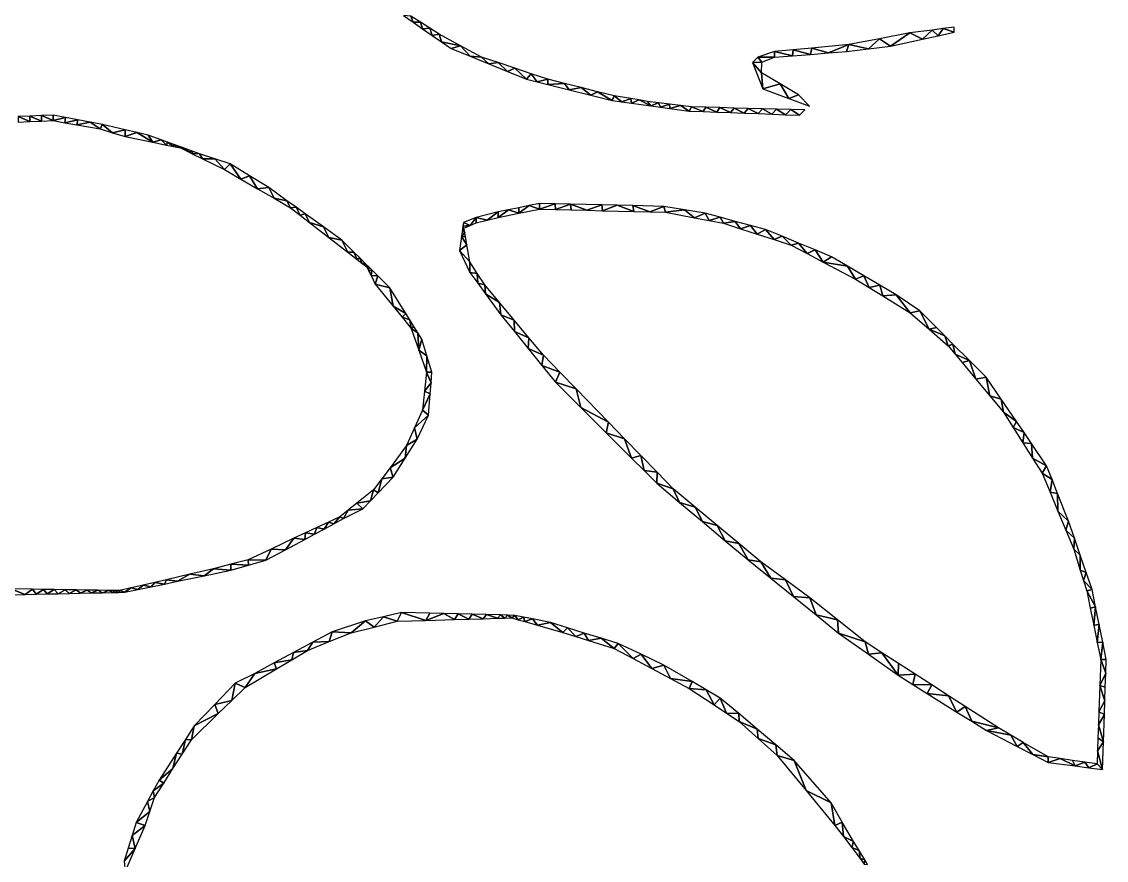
# Model space of a CAD drawing. Extents: x 241 to 751, y 106 to 782.
# Drawn here: x 499.8 to 696, y 464.2 to 615.9 of the extents above; entities that cross this region are included whole.
import ezdxf

# ---------------------------------------------------------------- set-up
doc = ezdxf.new("R2010")
doc.units = 0

msp = doc.modelspace()

# ---------------------------------------------------------------- linework, layer by layer
at = {"color": 255}
for points in [[(568.88, 617.02), (570.61, 615.83), (570.21, 616.91)], [(570.61, 615.83), (571.93, 615.82), (570.21, 616.91)], [(571.93, 615.82), (570.61, 615.83), (572.33, 614.64)], [(572.33, 614.64), (573.64, 614.73), (571.93, 615.82)], [(574.06, 613.44), (573.64, 614.73), (572.33, 614.64)], [(573.64, 614.73), (574.06, 613.44), (575.35, 613.65)], [(664.51, 614.4), (660.51, 613.89), (662.75, 612.75)], [(665.63, 613.38), (664.51, 614.4), (662.75, 612.75)], [(664.51, 614.4), (665.63, 613.38), (666.52, 614.67)], [(666.52, 614.67), (665.63, 613.38), (668.5, 614)], [(668.5, 614), (668.51, 614.92), (666.52, 614.67)], [(575.35, 613.65), (574.06, 613.44), (575.78, 612.25)], [(579.18, 611.57), (575.35, 613.65), (575.78, 612.25)], [(579.18, 611.57), (575.78, 612.25), (577.5, 611.06)], [(653, 611), (654.98, 612.84), (649.45, 611.79)], [(657, 611.5), (654.98, 612.84), (653, 611)], [(660.51, 613.89), (654.98, 612.84), (657, 611.5)], [(660.51, 613.89), (657, 611.5), (662.75, 612.75)], [(579.18, 611.57), (577.5, 611.06), (580.91, 609.68)], [(580.91, 609.68), (583, 609.5), (579.18, 611.57)], [(636, 609.5), (636, 610.5), (633, 609.5)], [(636, 610.5), (639.25, 609.75), (639.36, 610.82)], [(639.25, 609.75), (636, 610.5), (636, 609.5)], [(642.5, 610), (639.36, 610.82), (639.25, 609.75)], [(642.5, 610), (642.73, 611.15), (639.36, 610.82)], [(642.73, 611.15), (642.5, 610), (645.75, 610.25)], [(649.45, 611.79), (642.73, 611.15), (645.75, 610.25)], [(645.75, 610.25), (649, 610.5), (649.45, 611.79)], [(649.45, 611.79), (649, 610.5), (653, 611)], [(583, 609.5), (580.91, 609.68), (584.31, 608.29)], [(584.31, 608.29), (586, 608.5), (583, 609.5)], [(587.72, 606.9), (586, 608.5), (584.31, 608.29)], [(586, 608.5), (587.72, 606.9), (589, 607.5)], [(633, 609.5), (632, 608.5), (633.72, 608.58)], [(633.72, 608.58), (632, 608.5), (633.65, 606.65)], [(633.65, 606.65), (632, 608.5), (633.88, 603.79)], [(636, 609.5), (633, 609.5), (633.72, 608.58)], [(591.12, 605.51), (589, 607.5), (587.72, 606.9)], [(591.12, 605.51), (592, 606.5), (589, 607.5)], [(593.06, 605.03), (592, 606.5), (591.12, 605.51)], [(592, 606.5), (593.06, 605.03), (595, 605.5)], [(633.88, 603.79), (637, 604.65), (633.65, 606.65)], [(595, 605.5), (593.06, 605.03), (595, 604.55)], [(595, 604.55), (598, 604.75), (595, 605.5)], [(595, 604.55), (598.88, 603.58), (598, 604.75)], [(598.88, 603.58), (601, 604), (598, 604.75)], [(633.88, 603.79), (638.6, 602.04), (637, 604.65)], [(638.6, 602.04), (640.35, 602.65), (637, 604.65)], [(601, 604), (598.88, 603.58), (602.77, 602.61)], [(602.77, 602.61), (604, 603.25), (601, 604)], [(606.65, 601.65), (604, 603.25), (602.77, 602.61)], [(604, 603.25), (606.65, 601.65), (607, 602.5)], [(608.39, 601.41), (607, 602.5), (606.65, 601.65)], [(607, 602.5), (608.39, 601.41), (610, 602)], [(640.35, 602.65), (638.6, 602.04), (642.35, 600.65)], [(610.13, 601.17), (610, 602), (608.39, 601.41)], [(610.13, 601.17), (611.5, 601.75), (610, 602)], [(613.61, 600.69), (611.5, 601.75), (610.13, 601.17)], [(611.5, 601.75), (613.61, 600.69), (613, 601.5)], [(613.61, 600.69), (615, 601.25), (613, 601.5)], [(613.61, 600.69), (615.35, 600.45), (615, 601.25)], [(615.35, 600.45), (617, 601), (615, 601.25)], [(617, 601), (615.35, 600.45), (617.09, 600.21)], [(617, 601), (617.09, 600.21), (619, 600.75)], [(619, 600.75), (617.09, 600.21), (620.57, 599.74)], [(620.57, 599.74), (621, 600.5), (619, 600.75)], [(621, 600.5), (620.57, 599.74), (623.07, 599.64)], [(623.56, 600.43), (621, 600.5), (623.07, 599.64)], [(501.27, 597.83), (501.27, 598.83), (499.15, 598.73)], [(499.15, 597.73), (501.27, 597.83), (499.15, 598.73)], [(501.27, 598.83), (503.38, 597.92), (503.38, 598.92)], [(503.38, 597.92), (501.27, 598.83), (501.27, 597.83)], [(505.5, 598.01), (505.5, 599.01), (503.38, 598.92)], [(503.38, 598.92), (503.38, 597.92), (505.5, 598.01)], [(507.73, 598.59), (505.5, 599.01), (505.5, 598.01)], [(507.73, 598.59), (505.5, 598.01), (507.63, 597.64)], [(507.63, 597.64), (509.95, 598.16), (507.73, 598.59)], [(625.56, 599.55), (623.56, 600.43), (623.07, 599.64)], [(625.56, 599.55), (626.12, 600.36), (623.56, 600.43)], [(626.12, 600.36), (625.56, 599.55), (628.05, 599.46)], [(628.69, 600.29), (626.12, 600.36), (628.05, 599.46)], [(630.54, 599.37), (628.69, 600.29), (628.05, 599.46)], [(628.69, 600.29), (630.54, 599.37), (631.25, 600.23)], [(631.25, 600.23), (630.54, 599.37), (633.03, 599.28)], [(631.25, 600.23), (633.03, 599.28), (633.81, 600.16)], [(635.52, 599.18), (633.81, 600.16), (633.03, 599.28)], [(635.52, 599.18), (636.37, 600.09), (633.81, 600.16)], [(636.37, 600.09), (635.52, 599.18), (638.01, 599.09)], [(638.01, 599.09), (638.94, 600.02), (636.37, 600.09)], [(640.5, 599), (638.94, 600.02), (638.01, 599.09)], [(638.94, 600.02), (640.5, 599), (641.5, 599.95)], [(509.95, 598.16), (507.63, 597.64), (509.75, 597.26)], [(512.18, 597.73), (509.95, 598.16), (509.75, 597.26)], [(512.18, 597.73), (509.75, 597.26), (514, 596.5)], [(514, 596.5), (514.4, 597.3), (512.18, 597.73)], [(516.26, 595.82), (514.4, 597.3), (514, 596.5)], [(514.4, 597.3), (516.26, 595.82), (518.55, 596.35)], [(518.52, 595.14), (518.55, 596.35), (516.26, 595.82)], [(518.52, 595.14), (520.63, 595.88), (518.55, 596.35)], [(523.51, 594.11), (520.63, 595.88), (518.52, 595.14)], [(523.51, 594.11), (522.7, 595.4), (520.63, 595.88)], [(523.51, 594.11), (525.03, 594.55), (522.7, 595.4)], [(526.01, 593.59), (525.03, 594.55), (523.51, 594.11)], [(526.01, 593.59), (526.19, 594.13), (525.03, 594.55)], [(527.26, 593.33), (526.19, 594.13), (526.01, 593.59)], [(526.19, 594.13), (527.26, 593.33), (527.35, 593.7)], [(527.35, 593.7), (527.26, 593.33), (527.88, 593.2)], [(527.35, 593.7), (527.88, 593.2), (528.51, 593.28)], [(527.88, 593.2), (528.51, 593.07), (528.51, 593.28)], [(528.51, 593.07), (529.09, 593.06), (528.51, 593.28)], [(529.5, 592.58), (529.09, 593.06), (528.51, 593.07)], [(529.09, 593.06), (529.5, 592.58), (529.68, 592.85)], [(529.68, 592.85), (529.5, 592.58), (530, 592.34)], [(530.84, 592.43), (529.68, 592.85), (530, 592.34)], [(530, 592.34), (530.5, 592.09), (530.84, 592.43)], [(530.5, 592.09), (532, 592), (530.84, 592.43)], [(532, 592), (530.5, 592.09), (532.49, 591.11)], [(532.49, 591.11), (534.77, 591.09), (532, 592)], [(536.47, 589.16), (534.77, 591.09), (532.49, 591.11)], [(534.77, 591.09), (536.47, 589.16), (537.53, 590.18)], [(537.53, 590.18), (536.47, 589.16), (539.47, 587.42)], [(539.47, 587.42), (541.01, 588.04), (537.53, 590.18)], [(542.46, 585.69), (541.01, 588.04), (539.47, 587.42)], [(541.01, 588.04), (542.46, 585.69), (544.49, 585.9)], [(544.49, 585.9), (542.46, 585.69), (545.45, 583.96)], [(544.49, 585.9), (545.45, 583.96), (547.8, 583.53)], [(545.45, 583.96), (548.45, 582.22), (547.8, 583.53)], [(548.45, 582.22), (549.45, 582.34), (547.8, 583.53)], [(593.5, 582.02), (593.5, 583.02), (591.62, 582.64)], [(593.5, 582.02), (596.31, 582.96), (593.5, 583.02)], [(596.31, 582.96), (593.5, 582.02), (596.35, 581.95)], [(596.35, 581.95), (599.12, 582.89), (596.31, 582.96)], [(599.12, 582.89), (596.35, 581.95), (599.19, 581.87)], [(602.04, 581.8), (599.12, 582.89), (599.19, 581.87)], [(599.12, 582.89), (602.04, 581.8), (604.75, 582.76)], [(550.17, 580.89), (549.45, 582.34), (548.45, 582.22)], [(549.45, 582.34), (550.17, 580.89), (551.1, 581.15)], [(551.1, 581.15), (550.17, 580.89), (551.89, 579.56)], [(551.89, 579.56), (554.4, 578.78), (551.1, 581.15)], [(584, 580), (586, 581.5), (582, 580.5)], [(584, 580), (586, 580.5), (586, 581.5)], [(587.87, 581.88), (586, 580.5), (589.75, 581.26)], [(586, 580.5), (587.87, 581.88), (586, 581.5)], [(589.75, 581.26), (589.75, 582.26), (587.87, 581.88)], [(591.62, 582.64), (589.75, 581.26), (593.5, 582.02)], [(591.62, 582.64), (589.75, 582.26), (589.75, 581.26)], [(604.75, 582.76), (602.04, 581.8), (604.89, 581.72)], [(604.89, 581.72), (607.56, 582.7), (604.75, 582.76)], [(610.58, 581.57), (607.56, 582.7), (604.89, 581.72)], [(607.56, 582.7), (610.58, 581.57), (610.37, 582.63)], [(613.43, 581.49), (610.37, 582.63), (610.58, 581.57)], [(610.37, 582.63), (613.43, 581.49), (616, 582.5)], [(616.28, 581.42), (616, 582.5), (613.43, 581.49)], [(616.28, 581.42), (619.72, 581.87), (616, 582.5)], [(621.53, 580.43), (619.72, 581.87), (616.28, 581.42)], [(621.53, 580.43), (623.43, 581.25), (619.72, 581.87)], [(623.43, 581.25), (621.53, 580.43), (624.15, 579.94)], [(624.15, 579.94), (626.17, 580.52), (623.43, 581.25)], [(554.4, 578.78), (551.89, 579.56), (555.34, 576.89)], [(579.82, 578.53), (579.64, 578.94), (579.55, 578.31)], [(579.64, 578.94), (580.91, 579.02), (579.74, 579.58)], [(580.91, 579.02), (579.64, 578.94), (579.82, 578.53)], [(582, 580.5), (579.74, 579.58), (580.91, 579.02)], [(580.91, 579.02), (582, 579.5), (582, 580.5)], [(582, 580.5), (582, 579.5), (584, 580)], [(626.17, 580.52), (624.15, 579.94), (626.78, 579.45)], [(626.78, 579.45), (628.91, 579.79), (626.17, 580.52)], [(628.91, 579.79), (626.78, 579.45), (629.83, 578.46)], [(629.83, 578.46), (631.64, 579.05), (628.91, 579.79)], [(631.64, 579.05), (629.83, 578.46), (632.89, 577.47)], [(632.89, 577.47), (634.38, 578.32), (631.64, 579.05)], [(555.34, 576.89), (557.71, 576.41), (554.4, 578.78)], [(578.98, 574.5), (580.35, 575.51), (579.36, 577.04)], [(579.36, 577.04), (579.96, 577.78), (579.55, 578.31)], [(579.36, 577.04), (580.09, 577.02), (579.96, 577.78)], [(579.36, 577.04), (580.35, 575.51), (580.09, 577.02)], [(579.96, 577.78), (579.82, 578.53), (579.55, 578.31)], [(634.38, 578.32), (632.89, 577.47), (635.94, 576.49)], [(634.38, 578.32), (635.94, 576.49), (637.36, 577.09)], [(639, 575.5), (637.36, 577.09), (635.94, 576.49)], [(639, 575.5), (640.35, 575.86), (637.36, 577.09)], [(557.71, 576.41), (555.34, 576.89), (558.78, 574.22)], [(557.71, 576.41), (558.78, 574.22), (559.89, 574.24)], [(578.98, 574.5), (580.88, 572.49), (580.35, 575.51)], [(640.35, 575.86), (639, 575.5), (641.91, 573.96)], [(641.91, 573.96), (643.33, 574.62), (640.35, 575.86)], [(560.5, 572.89), (559.89, 574.24), (558.78, 574.22)], [(559.89, 574.24), (560.5, 572.89), (560.98, 573.16)], [(561.36, 572.22), (560.98, 573.16), (560.5, 572.89)], [(560.98, 573.16), (561.36, 572.22), (562.07, 572.07)], [(580.89, 570.51), (580.88, 572.49), (578.98, 574.5)], [(644.82, 572.43), (643.33, 574.62), (641.91, 573.96)], [(643.33, 574.62), (644.82, 572.43), (646.31, 573.39)], [(644.82, 572.43), (649.23, 571.67), (646.31, 573.39)], [(561.36, 572.22), (562.22, 571.55), (562.07, 572.07)], [(562.22, 571.55), (562.61, 571.53), (562.07, 572.07)], [(562.61, 570.78), (562.61, 571.53), (562.22, 571.55)], [(562.61, 571.53), (562.61, 570.78), (563.16, 570.99)], [(580.88, 572.49), (580.89, 570.51), (582.23, 570.38)], [(649.23, 571.67), (644.82, 572.43), (650.65, 569.35)], [(650.65, 569.35), (652.16, 569.95), (649.23, 571.67)], [(563.16, 570.99), (562.61, 570.78), (563, 570)], [(563.16, 570.99), (563, 570), (564.25, 569.91)], [(564.25, 569.91), (563, 570), (563.78, 568.45)], [(566.43, 567.74), (564.25, 569.91), (563.78, 568.45)], [(582.3, 568.61), (582.23, 570.38), (580.89, 570.51)], [(582.23, 570.38), (582.3, 568.61), (583.58, 568.28)], [(652.16, 569.95), (650.65, 569.35), (653.13, 567.83)], [(653.13, 567.83), (655.08, 568.22), (652.16, 569.95)], [(567.01, 564.44), (566.43, 567.74), (563.78, 568.45)], [(566.43, 567.74), (567.01, 564.44), (569.32, 563.1)], [(583.58, 568.28), (582.3, 568.61), (583.7, 566.7)], [(583.7, 566.7), (586.24, 565.1), (583.58, 568.28)], [(655.61, 566.31), (655.08, 568.22), (653.13, 567.83)], [(655.08, 568.22), (655.61, 566.31), (658, 566.5)], [(586.24, 565.1), (583.7, 566.7), (586.51, 562.89)], [(658, 566.5), (655.61, 566.31), (660.57, 563.26)], [(662.28, 563.58), (658, 566.5), (660.57, 563.26)], [(569.32, 563.1), (567.01, 564.44), (568.63, 562.44)], [(586.51, 562.89), (588.9, 561.92), (586.24, 565.1)], [(662.28, 563.58), (660.57, 563.26), (664, 560.26)], [(662.28, 563.58), (664, 560.26), (665.28, 560.59)], [(570.04, 561.94), (569.32, 563.1), (568.63, 562.44)], [(570.04, 561.94), (568.63, 562.44), (570.25, 560.43)], [(570.25, 560.43), (570.77, 560.78), (570.04, 561.94)], [(588.9, 561.92), (586.51, 562.89), (588.98, 559.84)], [(588.98, 559.84), (591.56, 558.73), (588.9, 561.92)], [(570.25, 560.43), (571.49, 559.61), (570.77, 560.78)], [(571.64, 556.47), (571.49, 559.61), (570.25, 560.43)], [(571.49, 559.61), (571.64, 556.47), (572.21, 558.45)], [(591.56, 558.73), (588.98, 559.84), (591.44, 556.78)], [(666.79, 559.09), (665.28, 560.59), (664, 560.26)], [(664, 560.26), (667.43, 557.26), (666.79, 559.09)], [(573.11, 555.48), (572.21, 558.45), (571.64, 556.47)], [(591.44, 556.78), (594.22, 555.55), (591.56, 558.73)], [(667.43, 557.26), (668.29, 557.59), (666.79, 559.09)], [(668.29, 557.59), (667.43, 557.26), (668.68, 555.75)], [(671.29, 554.6), (668.29, 557.59), (668.68, 555.75)], [(573.03, 552.5), (573.11, 555.48), (571.64, 556.47)], [(573.03, 552.5), (574.01, 552.5), (573.11, 555.48)], [(594.22, 555.55), (591.44, 556.78), (593.91, 553.72)], [(593.91, 553.72), (597.16, 552.53), (594.22, 555.55)], [(668.68, 555.75), (669.93, 554.25), (671.29, 554.6)], [(596.37, 550.67), (597.16, 552.53), (593.91, 553.72)], [(672.43, 551.25), (671.29, 554.6), (669.93, 554.25)], [(671.29, 554.6), (672.43, 551.25), (674.3, 551.6)], [(573.03, 552.5), (572.69, 549.07), (573.86, 550.55)], [(573.03, 552.5), (573.86, 550.55), (574.01, 552.5)], [(596.37, 550.67), (600.09, 549.51), (597.16, 552.53)], [(674.3, 551.6), (672.43, 551.25), (674.94, 548.24)], [(674.3, 551.6), (674.94, 548.24), (677.03, 547.59)], [(572.69, 549.07), (573.71, 548.6), (573.86, 550.55)], [(600.09, 549.51), (596.37, 550.67), (600.95, 546.1)], [(600.95, 546.1), (605.96, 543.47), (600.09, 549.51)], [(572.34, 545.64), (573.71, 548.6), (572.69, 549.07)], [(573.4, 544.7), (573.71, 548.6), (572.34, 545.64)], [(677.44, 545.24), (677.03, 547.59), (674.94, 548.24)], [(677.44, 545.24), (679.77, 543.58), (677.03, 547.59)], [(570.89, 542.44), (573.4, 544.7), (572.34, 545.64)], [(605.96, 543.47), (600.95, 546.1), (605.53, 541.53)], [(573.4, 544.7), (570.89, 542.44), (571.35, 540.35)], [(679.77, 543.58), (677.44, 545.24), (679.19, 542.48)], [(679.77, 543.58), (679.19, 542.48), (681.14, 541.58)], [(570.89, 542.44), (569.44, 539.24), (571.35, 540.35)], [(605.53, 541.53), (608.89, 540.45), (605.96, 543.47)], [(679.19, 542.48), (680.95, 539.72), (681.14, 541.58)], [(571.35, 540.35), (569.44, 539.24), (569.18, 536.93)], [(610.11, 536.96), (608.89, 540.45), (605.53, 541.53)], [(608.89, 540.45), (610.11, 536.96), (611.82, 537.43)], [(680.95, 539.72), (682.5, 539.57), (681.14, 541.58)], [(682.5, 539.57), (680.95, 539.72), (682.7, 536.97)], [(566.45, 535.21), (569.18, 536.93), (569.44, 539.24)], [(682.7, 536.97), (685.24, 535.56), (682.5, 539.57)], [(569.18, 536.93), (566.45, 535.21), (567, 533.5)], [(611.82, 537.43), (610.11, 536.96), (612.4, 534.68)], [(614.75, 534.41), (611.82, 537.43), (612.4, 534.68)], [(685.24, 535.56), (682.7, 536.97), (684.45, 534.21)], [(567, 533.5), (566.45, 535.21), (564.96, 533.2)], [(612.4, 534.68), (614.69, 532.39), (614.75, 534.41)], [(614.69, 532.39), (617.69, 531.39), (614.75, 534.41)], [(684.45, 534.21), (686.23, 533.06), (685.24, 535.56)], [(685.87, 530.78), (686.23, 533.06), (684.45, 534.21)], [(564.28, 530.64), (564.96, 533.2), (563.46, 531.19)], [(564.96, 533.2), (564.28, 530.64), (567, 533.5)], [(617.69, 531.39), (614.69, 532.39), (618.82, 528.93)], [(686.23, 533.06), (685.87, 530.78), (687.22, 530.55)], [(560.41, 528.77), (562.91, 529.21), (563.46, 531.19)], [(563.46, 531.19), (562.91, 529.21), (564.28, 530.64)], [(618.82, 528.93), (621.65, 528.09), (617.69, 531.39)], [(685.87, 530.78), (687.29, 527.35), (687.22, 530.55)], [(687.29, 527.35), (689.2, 525.54), (687.22, 530.55)], [(558.88, 527.56), (561.55, 527.78), (560.41, 528.77)], [(562.91, 529.21), (560.41, 528.77), (561.55, 527.78)], [(618.82, 528.93), (622.96, 525.47), (621.65, 528.09)], [(622.96, 525.47), (625.61, 524.78), (621.65, 528.09)], [(556.25, 525.06), (557.35, 526.35), (555.28, 525.38)], [(557.35, 526.35), (556.25, 525.06), (558, 526)], [(558, 526), (558.88, 527.56), (557.35, 526.35)], [(561.55, 527.78), (558.88, 527.56), (558, 526)], [(688.72, 523.91), (689.2, 525.54), (687.29, 527.35)], [(551.14, 523.43), (552.75, 523.19), (553.21, 524.4)], [(554.5, 524.12), (553.21, 524.4), (552.75, 523.19)], [(554.5, 524.12), (555.28, 525.38), (553.21, 524.4)], [(555.28, 525.38), (554.5, 524.12), (556.25, 525.06)], [(622.96, 525.47), (627.09, 522.01), (625.61, 524.78)], [(625.61, 524.78), (627.09, 522.01), (629.57, 521.48)], [(689.2, 525.54), (688.72, 523.91), (690.27, 522.46)], [(547.5, 520.38), (549.06, 522.45), (544.92, 520.5)], [(549.06, 522.45), (547.5, 520.38), (551, 522.25)], [(551, 522.25), (551.14, 523.43), (549.06, 522.45)], [(552.75, 523.19), (551.14, 523.43), (551, 522.25)], [(629.57, 521.48), (627.09, 522.01), (631.23, 518.56)], [(688.72, 523.91), (690.14, 520.48), (690.27, 522.46)], [(690.14, 520.48), (691.33, 519.37), (690.27, 522.46)], [(544, 518.5), (544.92, 520.5), (540.78, 518.55)], [(547.5, 520.38), (544.92, 520.5), (544, 518.5)], [(631.23, 518.56), (633.53, 518.18), (629.57, 521.48)], [(691.33, 519.37), (690.14, 520.48), (691.32, 516.7)], [(537.64, 517.74), (540.82, 517.57), (540.78, 518.55)], [(540.78, 518.55), (540.82, 517.57), (544, 518.5)], [(633.53, 518.18), (631.23, 518.56), (635.32, 515.24)], [(635.32, 515.24), (637.96, 514.93), (633.53, 518.18)], [(691.33, 519.37), (691.32, 516.7), (692.4, 516.28)], [(530.25, 515.94), (532.83, 515.66), (534.5, 516.93)], [(532.83, 515.66), (537.65, 516.65), (534.5, 516.93)], [(534.5, 516.93), (537.65, 516.65), (537.64, 517.74)], [(540.82, 517.57), (537.64, 517.74), (537.65, 516.65)], [(692.4, 516.28), (691.32, 516.7), (691.9, 514.81)], [(691.9, 514.81), (693.46, 513.19), (692.4, 516.28)], [(523.2, 513.67), (523.87, 514.45), (521.75, 513.96)], [(525.61, 514.17), (523.87, 514.45), (523.2, 513.67)], [(523.87, 514.45), (525.61, 514.17), (526, 514.95)], [(528.02, 514.66), (526, 514.95), (525.61, 514.17)], [(528.02, 514.66), (530.25, 515.94), (526, 514.95)], [(532.83, 515.66), (530.25, 515.94), (528.02, 514.66)], [(639.42, 511.93), (637.96, 514.93), (635.32, 515.24)], [(639.42, 511.93), (642.38, 511.68), (637.96, 514.93)], [(693.46, 513.19), (691.9, 514.81), (692.49, 512.92)], [(500.45, 512.29), (497.81, 513.3), (498.46, 512.24)], [(497.81, 513.3), (500.45, 512.29), (501.75, 513.23)], [(502.44, 512.33), (501.75, 513.23), (500.45, 512.29)], [(502.44, 512.33), (503.72, 513.2), (501.75, 513.23)], [(503.72, 513.2), (502.44, 512.33), (504.44, 512.37)], [(505.69, 513.17), (503.72, 513.2), (504.44, 512.37)], [(505.69, 513.17), (504.44, 512.37), (506.43, 512.42)], [(506.43, 512.42), (507.66, 513.13), (505.69, 513.17)], [(507.66, 513.13), (506.43, 512.42), (508.42, 512.46)], [(508.42, 512.46), (509.63, 513.1), (507.66, 513.13)], [(509.63, 513.1), (508.42, 512.46), (510.42, 512.51)], [(510.42, 512.51), (511.59, 513.07), (509.63, 513.1)], [(511.59, 513.07), (510.42, 512.51), (512.41, 512.55)], [(512.41, 512.55), (513.56, 513.03), (511.59, 513.07)], [(513.56, 513.03), (512.41, 512.55), (514.4, 512.6)], [(514.4, 512.6), (515.53, 513), (513.56, 513.03)], [(515.53, 513), (514.4, 512.6), (516.39, 512.64)], [(516.39, 512.64), (516.52, 512.98), (515.53, 513)], [(517.39, 512.66), (516.52, 512.98), (516.39, 512.64)], [(516.52, 512.98), (517.39, 512.66), (517.5, 512.97)], [(518.39, 512.68), (517.5, 512.97), (517.39, 512.66)], [(518.39, 512.68), (519.63, 513.46), (517.5, 512.97)], [(519.63, 513.46), (518.39, 512.68), (520.79, 513.18)], [(520.79, 513.18), (521.75, 513.96), (519.63, 513.46)], [(521.75, 513.96), (520.79, 513.18), (523.2, 513.67)], [(692.49, 512.92), (694.1, 510.02), (693.46, 513.19)], [(693.13, 509.81), (694.1, 510.02), (692.49, 512.92)], [(642.38, 511.68), (639.42, 511.93), (643.51, 508.62)], [(643.51, 508.62), (647.38, 507.68), (642.38, 511.68)], [(563.55, 506.37), (565.25, 508.26), (562, 507.5)], [(565.25, 508.26), (563.55, 506.37), (567.73, 507.42)], [(567.73, 507.42), (568.5, 509.03), (565.25, 508.26)], [(572.92, 507.58), (568.5, 509.03), (567.73, 507.42)], [(568.5, 509.03), (572.92, 507.58), (573.62, 508.9)], [(576.19, 508.83), (573.62, 508.9), (572.92, 507.58)], [(576.19, 508.83), (572.92, 507.58), (578.12, 507.73)], [(578.12, 507.73), (578.75, 508.76), (576.19, 508.83)], [(580.71, 507.81), (578.75, 508.76), (578.12, 507.73)], [(578.75, 508.76), (580.71, 507.81), (581.31, 508.7)], [(580.71, 507.81), (583.31, 507.89), (581.31, 508.7)], [(583.31, 507.89), (583.87, 508.63), (581.31, 508.7)], [(583.87, 508.63), (583.31, 507.89), (585.91, 507.97)], [(583.87, 508.63), (585.91, 507.97), (586.44, 508.57)], [(586.44, 508.57), (585.91, 507.97), (587.2, 508.01)], [(586.44, 508.57), (587.2, 508.01), (587.72, 508.53)], [(587.2, 508.01), (588.5, 508.04), (587.72, 508.53)], [(588.5, 508.04), (589, 508.5), (587.72, 508.53)], [(589, 508.5), (588.5, 508.04), (589.65, 507.71)], [(590.61, 508.18), (589, 508.5), (589.65, 507.71)], [(647.6, 505.3), (647.38, 507.68), (643.51, 508.62)], [(693.76, 506.71), (694.1, 510.02), (693.13, 509.81)], [(693.76, 506.71), (694.75, 506.85), (694.1, 510.02)], [(562, 507.5), (556, 505.5), (559.38, 505.33)], [(562, 507.5), (559.38, 505.33), (563.55, 506.37)], [(589.65, 507.71), (590.8, 507.38), (590.61, 508.18)], [(590.8, 507.38), (592.23, 507.85), (590.61, 508.18)], [(593.1, 506.72), (592.23, 507.85), (590.8, 507.38)], [(595.46, 507.2), (592.23, 507.85), (593.1, 506.72)], [(595.46, 507.2), (593.1, 506.72), (597.7, 505.4)], [(597.7, 505.4), (598.52, 506.25), (595.46, 507.2)], [(647.6, 505.3), (652.38, 503.68), (647.38, 507.68)], [(694.75, 506.85), (693.76, 506.71), (694.4, 503.61)], [(694.75, 506.85), (694.4, 503.61), (695.39, 503.67)], [(552.5, 503.62), (555.45, 503.74), (556, 505.5)], [(559.38, 505.33), (556, 505.5), (555.45, 503.74)], [(600.03, 504.68), (598.52, 506.25), (597.7, 505.4)], [(598.52, 506.25), (600.03, 504.68), (601.58, 505.3)], [(601.58, 505.3), (600.03, 504.68), (602.35, 503.95)], [(601.58, 505.3), (602.35, 503.95), (604.64, 504.35)], [(607, 502.5), (604.64, 504.35), (602.35, 503.95)], [(604.64, 504.35), (607, 502.5), (607.7, 503.4)], [(652.38, 503.68), (647.6, 505.3), (652.98, 501.47)], [(551.53, 502.16), (552.5, 503.62), (549, 501.75)], [(555.45, 503.74), (552.5, 503.62), (551.53, 502.16)], [(607.7, 503.4), (607, 502.5), (610.4, 500.69)], [(610.4, 500.69), (611.85, 501.45), (607.7, 503.4)], [(652.98, 501.47), (655.4, 501.73), (652.38, 503.68)], [(695.39, 503.67), (694.4, 503.61), (695.03, 500.5)], [(695.03, 500.5), (696.03, 500.5), (695.39, 503.67)], [(545.5, 499.88), (548.7, 500.48), (549, 501.75)], [(548.7, 500.48), (545.5, 499.88), (545.88, 498.8)], [(549, 501.75), (548.7, 500.48), (551.53, 502.16)], [(613.79, 498.89), (611.85, 501.45), (610.4, 500.69)], [(616, 499.5), (611.85, 501.45), (613.79, 498.89)], [(658.35, 497.65), (655.4, 501.73), (652.98, 501.47)], [(658.35, 497.65), (658.41, 499.79), (655.4, 501.73)], [(695.94, 498.02), (695.03, 500.5), (694.86, 495.79)], [(695.03, 500.5), (695.94, 498.02), (696.03, 500.5)], [(540.24, 495.44), (545.88, 498.8), (542, 498)], [(542, 498), (545.88, 498.8), (545.5, 499.88)], [(616, 499.5), (613.79, 498.89), (617.19, 497.08)], [(621.1, 496.52), (616, 499.5), (617.19, 497.08)], [(658.35, 497.65), (661.43, 497.85), (658.41, 499.79)], [(538.45, 496.22), (540.24, 495.44), (542, 498)], [(620.58, 495.28), (621.1, 496.52), (617.19, 497.08)], [(620.58, 495.28), (623.64, 495.03), (621.1, 496.52)], [(661.43, 497.85), (658.35, 497.65), (661, 496)], [(661, 496), (664.45, 495.9), (661.43, 497.85)], [(694.86, 495.79), (695.85, 495.53), (695.94, 498.02)], [(537.8, 493.08), (538.45, 496.22), (534.72, 492.36)], [(538.45, 496.22), (537.8, 493.08), (540.24, 495.44)], [(625.08, 492.28), (623.64, 495.03), (620.58, 495.28)], [(623.64, 495.03), (625.08, 492.28), (626.19, 493.54)], [(661, 496), (663.65, 494.35), (664.45, 495.9)], [(663.65, 494.35), (667.47, 493.96), (664.45, 495.9)], [(695.77, 493.05), (694.86, 495.79), (694.69, 491.07)], [(695.77, 493.05), (695.85, 495.53), (694.86, 495.79)], [(534.72, 492.36), (535.37, 490.72), (537.8, 493.08)], [(626.19, 493.54), (625.08, 492.28), (627.33, 490.78)], [(626.19, 493.54), (627.33, 490.78), (629.54, 490.72)], [(663.65, 494.35), (669.01, 491.01), (667.47, 493.96)], [(669.01, 491.01), (670.48, 492.02), (667.47, 493.96)], [(694.69, 491.07), (695.68, 490.56), (695.77, 493.05)], [(531, 488.5), (530.5, 486), (535.37, 490.72)], [(535.37, 490.72), (534.72, 492.36), (531, 488.5)], [(629.58, 489.28), (629.54, 490.72), (627.33, 490.78)], [(629.58, 489.28), (632.88, 487.9), (629.54, 490.72)], [(670.48, 492.02), (669.01, 491.01), (671.69, 489.33)], [(676.52, 488.13), (670.48, 492.02), (671.69, 489.33)], [(695.68, 490.56), (694.69, 491.07), (694.61, 488.72)], [(632.88, 487.9), (629.58, 489.28), (633.03, 486.22)], [(671.69, 489.33), (674.37, 487.66), (676.52, 488.13)], [(694.61, 488.72), (694.52, 486.36), (695.5, 485.59)], [(695.68, 490.56), (694.61, 488.72), (695.5, 485.59)], [(530.5, 486), (531, 488.5), (529.41, 486.04)], [(636.23, 485.08), (632.88, 487.9), (633.03, 486.22)], [(678.76, 486.82), (676.52, 488.13), (674.37, 487.66)], [(674.37, 487.66), (679.93, 484.78), (678.76, 486.82)], [(679.93, 484.78), (681, 485.5), (678.76, 486.82)], [(529.41, 486.04), (527.82, 483.57), (528.83, 483.38)], [(530.5, 486), (529.41, 486.04), (528.83, 483.38)], [(636.23, 485.08), (633.03, 486.22), (636.47, 483.16)], [(636.47, 483.16), (639.58, 482.26), (636.23, 485.08)], [(682.71, 483.34), (681, 485.5), (679.93, 484.78)], [(681, 485.5), (682.71, 483.34), (685.49, 482.88)], [(695.5, 485.59), (694.52, 486.36), (694.44, 484)], [(695.33, 480.62), (695.5, 485.59), (694.44, 484)], [(524.65, 478.65), (527.16, 480.77), (527.82, 483.57)], [(527.82, 483.57), (527.16, 480.77), (528.83, 483.38)], [(641.71, 476.83), (639.58, 482.26), (636.47, 483.16)], [(685.49, 482.88), (682.71, 483.34), (685.49, 481.9)], [(685.49, 481.9), (687.7, 482.57), (685.49, 482.88)], [(695.33, 480.62), (694.44, 484), (694.35, 481.65)], [(527.16, 480.77), (524.65, 478.65), (525.49, 478.15)], [(639.58, 482.26), (641.71, 476.83), (646.24, 474.56)], [(690.41, 481.26), (687.7, 482.57), (685.49, 481.9)], [(690.41, 481.26), (689.92, 482.26), (687.7, 482.57)], [(690.41, 481.26), (692.14, 481.95), (689.92, 482.26)], [(692.14, 481.95), (690.41, 481.26), (692.87, 480.94)], [(692.87, 480.94), (694.35, 481.65), (692.14, 481.95)], [(694.35, 481.65), (692.87, 480.94), (695.33, 480.62)], [(523.61, 476.73), (525.49, 478.15), (524.65, 478.65)], [(525.49, 478.15), (523.61, 476.73), (523.81, 475.54)], [(523.81, 475.54), (523.61, 476.73), (522.57, 474.82)], [(522.98, 473.01), (523.81, 475.54), (522.57, 474.82)], [(646.24, 474.56), (641.71, 476.83), (646.94, 470.5)], [(520.5, 471), (522.98, 473.01), (522.57, 474.82)], [(520.5, 471), (522.15, 470.48), (522.98, 473.01)], [(646.94, 470.5), (648.27, 471.08), (646.24, 474.56)], [(519.77, 468.67), (522.15, 470.48), (520.5, 471)], [(648.46, 468.5), (648.27, 471.08), (646.94, 470.5)], [(648.27, 471.08), (648.46, 468.5), (650.3, 467.6)], [(522.15, 470.48), (519.77, 468.67), (520.33, 466.3)], [(519.05, 466.35), (520.33, 466.3), (519.77, 468.67)], [(650.3, 467.6), (648.46, 468.5), (649.97, 466.5)], [(649.97, 466.5), (651.32, 465.93), (650.3, 467.6)], [(518.32, 464.03), (520.33, 466.3), (519.05, 466.35)], [(520.33, 466.3), (518.32, 464.03), (518.51, 462.12)], [(651.32, 465.93), (649.97, 466.5), (651.49, 464.5)], [(651.49, 464.5), (652.33, 464.27), (651.32, 465.93)], [(652.33, 464.27), (651.49, 464.5), (652.24, 463.5)], [(652.33, 464.27), (652.24, 463.5), (652.84, 463.43)]]:
    msp.add_3dface(points, dxfattribs=at)

doc.saveas('drawing.dxf')
